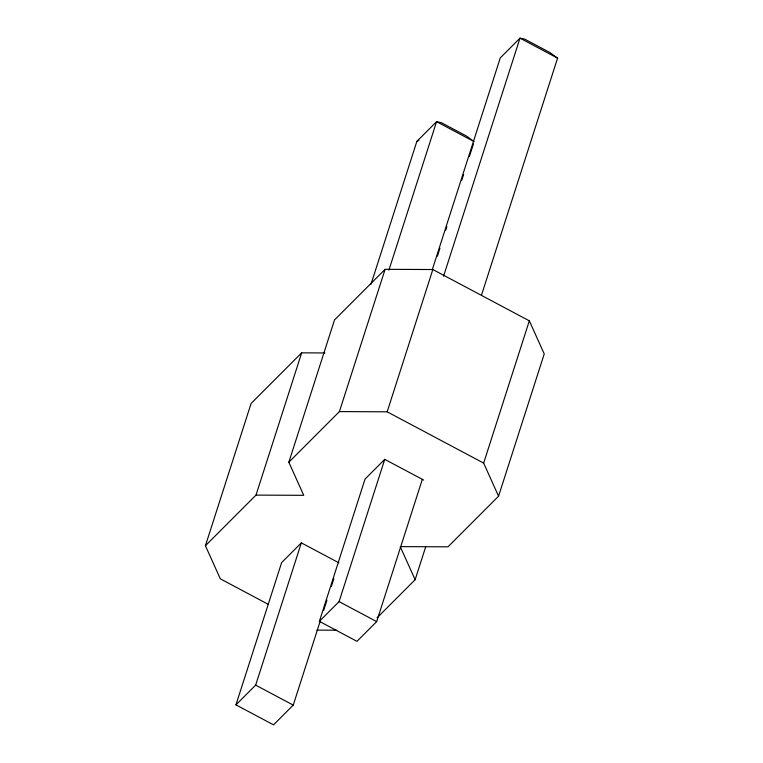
<?xml version="1.0" encoding="UTF-8"?>
<svg xmlns="http://www.w3.org/2000/svg" width="763" height="763" viewBox="0 0 763 763"><rect width="100%" height="100%" fill="white"/><g stroke="black" fill="none" stroke-linecap="round" stroke-linejoin="round"><path stroke-width="1.14" d="M268.566 604.487L220.326 578.831L205.419 545.736L251.094 403.474L301.671 352.84L324.962 352.945M205.419 545.736L255.996 495.101L301.671 352.84M255.996 495.101L303.741 495.321L288.834 462.225L334.518 319.955L385.096 269.32L432.84 269.53L529.331 320.832L544.238 353.927L498.563 496.198L447.986 546.833L400.232 546.613L415.139 579.708L376.998 617.896M320.079 621.568L293.25 705.117L273.545 724.85L235.948 704.859L281.633 562.598L301.337 542.865L338.934 562.856M370.99 284.265L416.865 141.393L436.57 121.67L441.348 122.681L466.412 136.005L474.166 141.651L436.57 121.67L388.882 270.207M288.834 462.225L339.411 411.591L385.096 269.32M235.948 704.859L255.662 685.136L301.337 542.865M422.349 479.336L376.674 621.607L356.97 641.33L319.373 621.349L365.048 479.078L384.752 459.355L423.665 480.041M432.211 269.911L500.28 57.883L519.985 38.15L524.772 39.171L549.827 52.494L557.581 58.141L481.501 295.119M339.411 411.591L387.165 411.801L432.84 269.53M323.703 610.276L326.965 600.119M331.314 586.566L333.851 578.659M437.39 256.177L439.946 248.242M445.764 230.092L446.86 226.697M461.787 180.202L463.608 174.536M469.426 156.396L473.432 143.921M319.373 621.349L339.077 601.616L384.752 459.355M443.541 276.263L519.985 38.15L557.581 58.141M415.139 579.708L425.659 546.966M498.563 496.198L483.656 463.103L529.331 320.832M416.865 141.393L418.925 140.382M316.817 630.133L336.617 630.219M387.165 411.801L483.656 463.103M339.077 601.616L376.674 621.607M255.662 685.136L293.25 705.117"/></g></svg>
